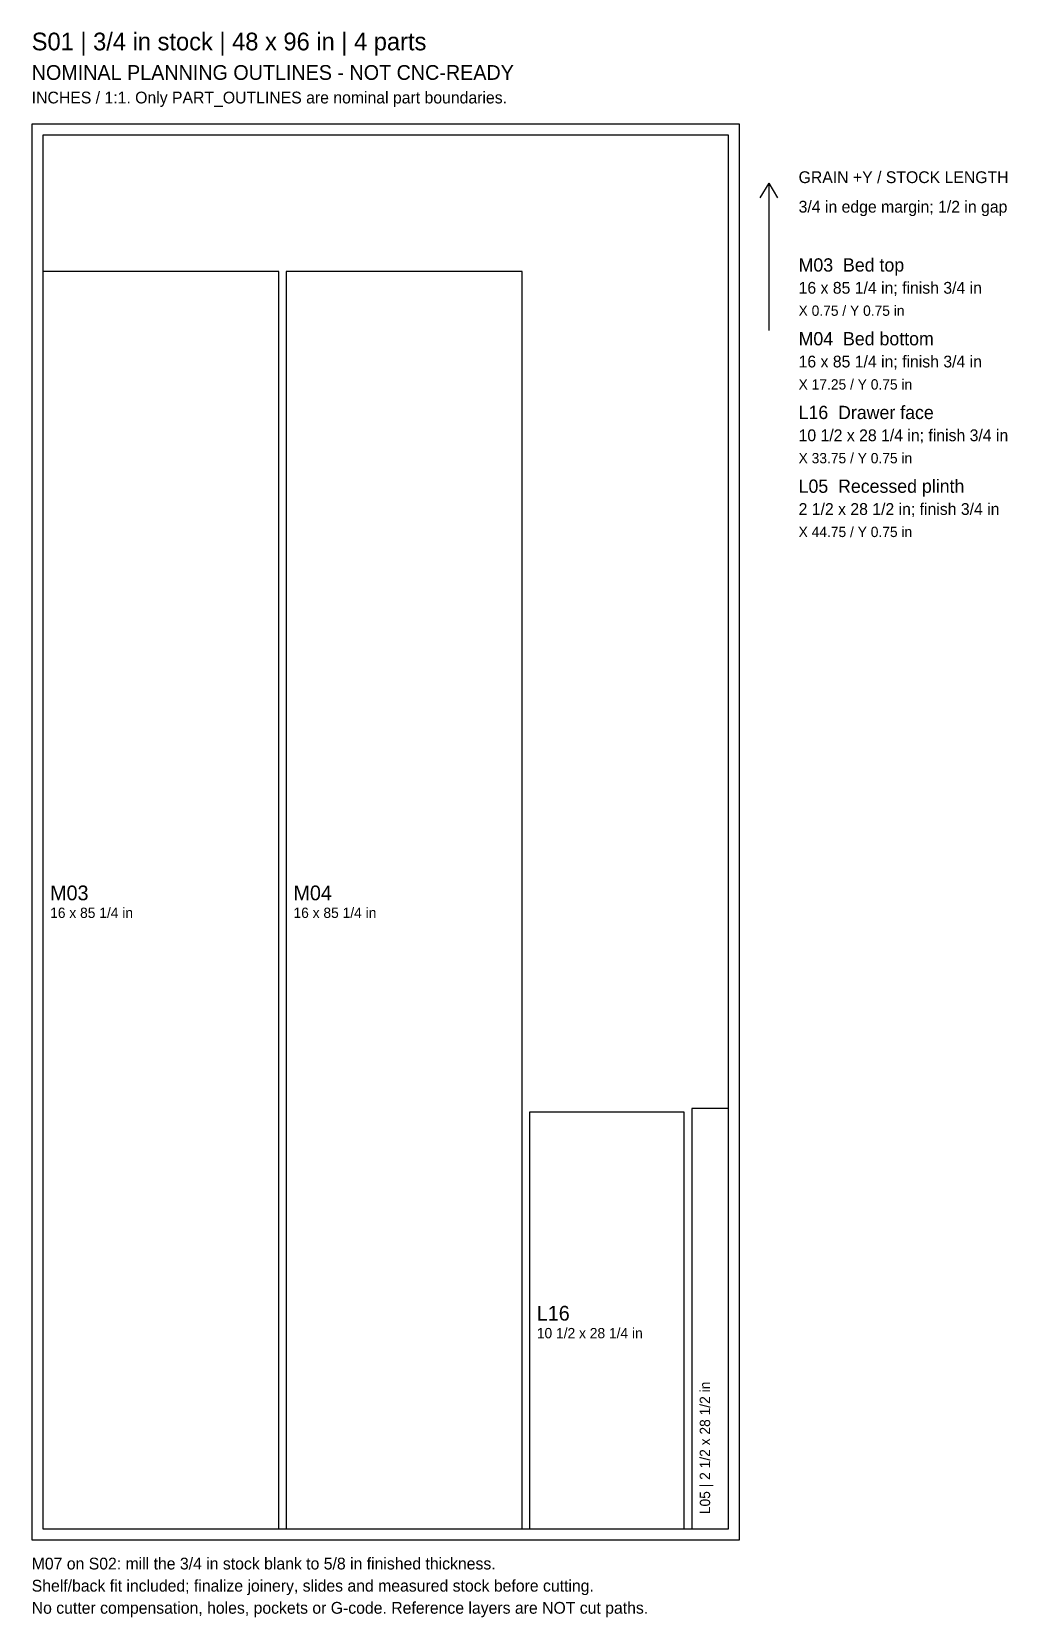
# Model space of a CAD drawing. Header units: inches. Extents: x 0 to 66, y -5 to 102.
import ezdxf

# ---------------------------------------------------------------- set-up
doc = ezdxf.new("R2010")
doc.units = ezdxf.units.IN
doc.header["$MEASUREMENT"] = 0
for name, color, linetype in [('GRAIN_REFERENCE', 5, 'CONTINUOUS'), ('LABELS', 3, 'CONTINUOUS'), ('MARGIN_REFERENCE', 8, 'CONTINUOUS'), ('PART_OUTLINES', 7, 'CONTINUOUS'), ('STOCK_REFERENCE', 8, 'CONTINUOUS')]:
    doc.layers.add(name, color=color, linetype=linetype)

msp = doc.modelspace()

# ---------------------------------------------------------------- linework, layer by layer
at = {"layer": 'GRAIN_REFERENCE'}
for p in [(49.4, 91), (50, 82), (50.6, 91)]:
    msp.add_line(p, (50, 92), dxfattribs=at)
at = {"layer": 'MARGIN_REFERENCE'}
msp.add_lwpolyline([(0.75, 0.75), (47.25, 0.75), (47.25, 95.25), (0.75, 95.25)], close=True, dxfattribs=at)
at = {"layer": 'PART_OUTLINES'}
for points in [[(0.75, 0.75), (16.75, 0.75), (16.75, 86), (0.75, 86)], [(17.25, 0.75), (33.25, 0.75), (33.25, 86), (17.25, 86)], [(44.75, 0.75), (47.25, 0.75), (47.25, 29.25), (44.75, 29.25)], [(33.75, 0.75), (44.25, 0.75), (44.25, 29), (33.75, 29)]]:
    msp.add_lwpolyline(points, close=True, dxfattribs=at)
at = {"layer": 'STOCK_REFERENCE'}
msp.add_lwpolyline([(0, 0), (48, 0), (48, 96), (0, 96)], close=True, dxfattribs=at)

# ---------------------------------------------------------------- texts
at = {"layer": 'LABELS'}
for s, height, p in [('S01 | 3/4 in stock | 48 x 96 in | 4 parts', 1.2, (0, 101)), ('NOMINAL PLANNING OUTLINES - NOT CNC-READY', 1, (0, 99)), ('INCHES / 1:1. Only PART_OUTLINES are nominal part boundaries.', 0.8, (0, 97.4)), ('GRAIN +Y / STOCK LENGTH', 0.8, (52, 92)), ('3/4 in edge margin; 1/2 in gap', 0.8, (52, 90)), ('M03  Bed top', 0.9, (52, 86)), ('16 x 85 1/4 in; finish 3/4 in', 0.8, (52, 84.5)), ('X 0.75 / Y 0.75 in', 0.7, (52, 83)), ('M04  Bed bottom', 0.9, (52, 81)), ('16 x 85 1/4 in; finish 3/4 in', 0.8, (52, 79.5)), ('X 17.25 / Y 0.75 in', 0.7, (52, 78)), ('L16  Drawer face', 0.9, (52, 76)), ('10 1/2 x 28 1/4 in; finish 3/4 in', 0.8, (52, 74.5)), ('X 33.75 / Y 0.75 in', 0.7, (52, 73)), ('L05  Recessed plinth', 0.9, (52, 71)), ('2 1/2 x 28 1/2 in; finish 3/4 in', 0.8, (52, 69.5)), ('X 44.75 / Y 0.75 in', 0.7, (52, 68)), ('M03', 1, (1.25, 43.375)), ('M04', 1, (17.75, 43.375)), ('16 x 85 1/4 in', 0.7, (1.25, 42.175)), ('16 x 85 1/4 in', 0.7, (17.75, 42.175)), ('L16', 1, (34.25, 14.875)), ('10 1/2 x 28 1/4 in', 0.7, (34.25, 13.675)), ('M07 on S02: mill the 3/4 in stock blank to 5/8 in finished thickness.', 0.8, (0, -2)), ('Shelf/back fit included; finalize joinery, slides and measured stock before cutting.', 0.8, (0, -3.5)), ('No cutter compensation, holes, pockets or G-code. Reference layers are NOT cut paths.', 0.8, (0, -5))]:
    msp.add_text(s, height=height, dxfattribs=at).set_placement(p)
msp.add_text('L05 | 2 1/2 x 28 1/2 in', height=0.7, rotation=90, dxfattribs=at).set_placement((46, 1.75))

doc.saveas('drawing.dxf')
